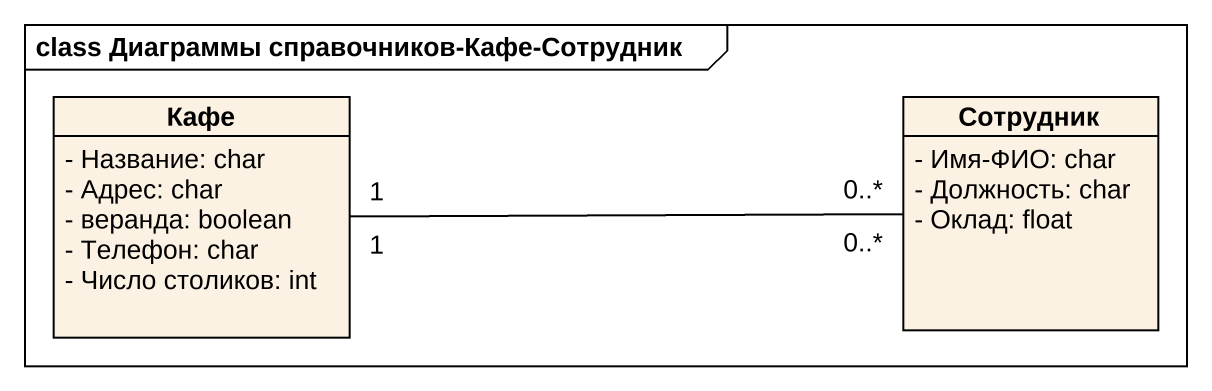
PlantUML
@startuml
mainframe class Диаграммы справочников-Кафе-Сотрудник
hide circle
hide empty members
skinparam classAttributeIconSize 0
class Кафе {
  - Название: char
  - Адрес: char
  - веранда: boolean
  - Телефон: char
  - Число столиков: int
}
class Сотрудник {
  - Имя-ФИО: char
  - Должность: char
  - Оклад: float
}
Кафе "1" -right- "0..*" Сотрудник
Сотрудник "0..*" -left- "1" Кафе
@enduml
